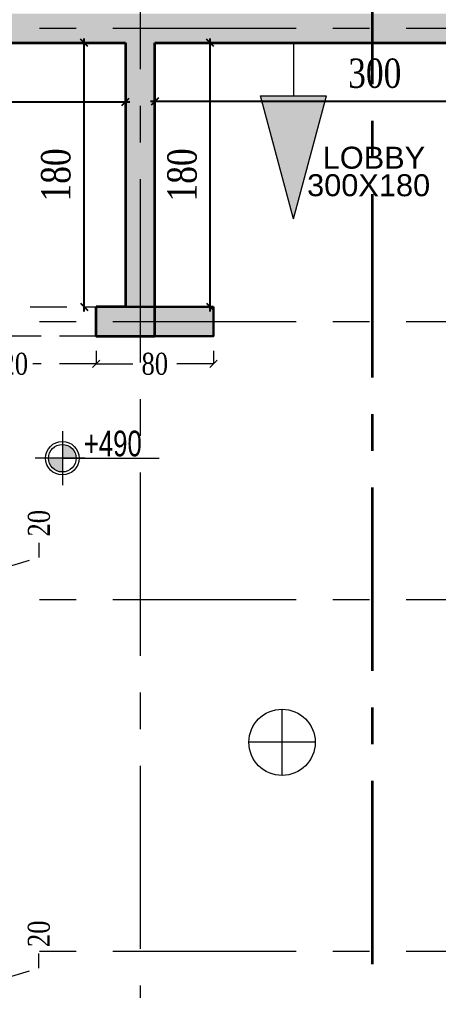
# Model space of a CAD drawing. Header units: inches. Extents: x -114 to 635, y -137 to 57.
# Drawn here: x 96.23 to 99.08, y 19.32 to 25.94 of the extents above; entities that cross this region are included whole.
import ezdxf
from ezdxf.enums import TextEntityAlignment as Align

# ---------------------------------------------------------------- set-up
doc = ezdxf.new("R2010")
doc.units = ezdxf.units.IN
doc.header["$MEASUREMENT"] = 0
doc.header["$PDMODE"] = 98
for name, pattern in [('( Hidden )', [0.375, 0.25, -0.125]), ('CENTER', [2, 1.25, -0.25, 0.25, -0.25]), ('CENTERX2', [4, 2.5, -0.5, 0.5, -0.5]), ('DASHED2', [0.375, 0.25, -0.125]), ('HIDDEN', [0.375, 0.25, -0.125]), ('VILLA AXIS$0$CENTER', [2, 1.25, -0.25, 0.25, -0.25])]:
    doc.linetypes.add(name, pattern=pattern)
doc.layers.get('0').update_dxf_attribs({"lineweight": 5})
doc.layers.get('Defpoints').update_dxf_attribs({"lineweight": 5})
for name, color, linetype, lineweight in [('A-SECTION LINE', 230, 'Continuous', 35), ('ARCHES', 1, 'HIDDEN', 5), ('COLUMNS HATCH', 1, 'Continuous', 5), ('DETAILS DIMENSION', 15, 'Continuous', 5), ('E-AX', 9, '( Hidden )', 0), ('GENERAL TEXT', 4, 'Continuous', 5), ('HATCH', 15, 'Continuous', 0), ('LEVEL SYMBOL', 8, 'Continuous', 5), ('PROPOSED COLUMNS', 6, 'Continuous', 30), ('ROOMS DIMENSION', 3, 'Continuous', 5), ('WALL PROPOSED', 7, 'Continuous', 30)]:
    doc.layers.add(name, color=color, linetype=linetype, lineweight=lineweight)
doc.layers.add('ALARM', color=7, linetype='Continuous', lineweight=5, true_color=0xff0f0f)
doc.layers.add('AXIES', color=7, linetype='CENTER', lineweight=0, true_color=0x949596)
doc.styles.add('002-F.FLOOR PLAN$0$xref plans$0$ATTRIBUTE', font='BKANT.TTF')
doc.styles.add('ST', font='times.ttf', dxfattribs={"width": 0.8})
doc.styles.get("Standard").update_dxf_attribs({"font": 'arial.ttf'})
doc.styles.add('style4', font='times.ttf', dxfattribs={"width": 0.8})
doc.dimstyles.new('DIM100-2', dxfattribs={"dimtxt": 0.2, "dimasz": 0.05, "dimexe": 0.1, "dimexo": 0.1, "dimgap": 0.09, "dimtad": 1, "dimdec": 0, "dimlfac": 100, "dimzin": 0, "dimdsep": 46, "dimtxsty": 'style4', "dimblk1": 'OBLIQUE', "dimblk2": 'OBLIQUE', "dimsah": 1, "dimcen": 0.09, "dimdle": 0.03, "dimse1": 1, "dimse2": 1, "dimclrd": 256, "dimclrt": 256, "dimadec": 0, "dimazin": 0, "dimtfac": 1, "dimtdec": 0, "dimtix": 1, "dimtmove": 2, "dimatfit": 3, "dimldrblk": 'OBLIQUE', "dimfxl": 1, "dimtolj": 1, "dimtzin": 0, "dimarcsym": 0})
doc.dimstyles.new('RASH PLAN', dxfattribs={"dimtxt": 0.15, "dimasz": 0.05, "dimexe": 0, "dimexo": 0.1, "dimgap": 0.05, "dimtad": 0, "dimdec": 0, "dimlfac": 100, "dimzin": 0, "dimdsep": 46, "dimtxsty": 'ST', "dimblk": 'OBLIQUE', "dimcen": 0.09, "dimclrd": 200, "dimclre": 6, "dimclrt": 1, "dimadec": 0, "dimazin": 0, "dimtfac": 1, "dimtdec": 0, "dimtmove": 1, "dimatfit": 3, "dimldrblk": 'OBLIQUE', "dimfxl": 0, "dimtolj": 1, "dimtzin": 0, "dimlwd": -1, "dimlwe": -1, "dimarcsym": 0})

# ---------------------------------------------------------------- blocks, each defined once
blk = doc.blocks.new('_Oblique')
at = {"color": 0, "lineweight": -2}
blk.add_line((-0.5, -0.5), (0.5, 0.5), dxfattribs=at)
blk = doc.blocks.new('*D517')
at = {"layer": 'Defpoints', "color": 0, "transparency": 16777216}
for p in [(91.9503, 25.7805), (96.9498, 25.7803), (96.9498, 25.3777)]:
    blk.add_point(p, dxfattribs=at)
at = {"layer": 'ROOMS DIMENSION', "linetype": 'Continuous', "lineweight": -2, "transparency": 16777216}
blk.add_line((91.9203, 25.3777), (96.9798, 25.3777), dxfattribs=at)
at = {"layer": 'ROOMS DIMENSION', "lineweight": -2, "transparency": 16777216, "xscale": 0.05, "yscale": 0.05, "zscale": 0.05, "rotation": 180}
blk.add_blockref('_Oblique', (91.9503, 25.3777), dxfattribs=at)
at = {"layer": 'ROOMS DIMENSION', "lineweight": -2, "transparency": 16777216, "xscale": 0.05, "yscale": 0.05, "zscale": 0.05}
blk.add_blockref('_Oblique', (96.9498, 25.3777), dxfattribs=at)
at = {"layer": 'ROOMS DIMENSION', "transparency": 16777216, "insert": (94.45, 25.5694), "char_height": 0.2, "attachment_point": 5, "style": 'style4'}
blk.add_mtext('\\A1;500', dxfattribs=at)
blk = doc.blocks.new('*D518')
at = {"layer": 'Defpoints', "color": 0, "transparency": 16777216}
for p in [(96.6681, 25.7803), (96.9498, 25.7803), (96.9498, 23.9796)]:
    blk.add_point(p, dxfattribs=at)
at = {"layer": 'ROOMS DIMENSION', "linetype": 'Continuous', "lineweight": -2, "transparency": 16777216}
blk.add_line((96.6681, 23.9496), (96.6681, 25.8103), dxfattribs=at)
at = {"layer": 'ROOMS DIMENSION', "lineweight": -2, "transparency": 16777216, "xscale": 0.05, "yscale": 0.05, "zscale": 0.05}
for p, rotation in [((96.6681, 25.7803), 90), ((96.6681, 23.9796), 270)]:
    blk.add_blockref('_Oblique', p, dxfattribs=dict(at, rotation=rotation))
at = {"layer": 'ROOMS DIMENSION', "transparency": 16777216, "insert": (96.4764, 24.88), "char_height": 0.2, "attachment_point": 5, "rotation": 90, "style": 'style4'}
blk.add_mtext('\\A1;180', dxfattribs=at)
blk = doc.blocks.new('*D526')
at = {"layer": 'Defpoints', "color": 0, "transparency": 16777216}
for p in [(97.1498, 25.7803), (100.1502, 25.7802), (97.1498, 25.3807)]:
    blk.add_point(p, dxfattribs=at)
at = {"layer": 'ROOMS DIMENSION', "linetype": 'Continuous', "lineweight": -2, "transparency": 16777216}
blk.add_line((100.1802, 25.3807), (97.1198, 25.3807), dxfattribs=at)
at = {"layer": 'ROOMS DIMENSION', "lineweight": -2, "transparency": 16777216, "xscale": 0.05, "yscale": 0.05, "zscale": 0.05, "rotation": 180}
blk.add_blockref('_Oblique', (97.1498, 25.3807), dxfattribs=at)
at = {"layer": 'ROOMS DIMENSION', "lineweight": -2, "transparency": 16777216, "xscale": 0.05, "yscale": 0.05, "zscale": 0.05}
blk.add_blockref('_Oblique', (100.1502, 25.3807), dxfattribs=at)
at = {"layer": 'ROOMS DIMENSION', "transparency": 16777216, "insert": (98.65, 25.5724), "char_height": 0.2, "attachment_point": 5, "style": 'style4'}
blk.add_mtext('\\A1;300', dxfattribs=at)
blk = doc.blocks.new('*D527')
at = {"layer": 'Defpoints', "color": 0, "transparency": 16777216}
for p in [(97.1498, 25.7803), (97.5287, 25.7803), (97.15, 23.9796)]:
    blk.add_point(p, dxfattribs=at)
at = {"layer": 'ROOMS DIMENSION', "linetype": 'Continuous', "lineweight": -2, "transparency": 16777216}
blk.add_line((97.5287, 23.9496), (97.5287, 25.8103), dxfattribs=at)
at = {"layer": 'ROOMS DIMENSION', "lineweight": -2, "transparency": 16777216, "xscale": 0.05, "yscale": 0.05, "zscale": 0.05}
for p, rotation in [((97.5287, 25.7803), 90), ((97.5287, 23.9796), 270)]:
    blk.add_blockref('_Oblique', p, dxfattribs=dict(at, rotation=rotation))
at = {"layer": 'ROOMS DIMENSION', "transparency": 16777216, "insert": (97.337, 24.88), "char_height": 0.2, "attachment_point": 5, "rotation": 90, "style": 'style4'}
blk.add_mtext('\\A1;180', dxfattribs=at)
blk = doc.blocks.new('*D528')
at = {"layer": 'Defpoints', "color": 0, "transparency": 16777216}
for p in [(96.7503, 23.7796), (97.5497, 23.7796), (96.7503, 23.5909)]:
    blk.add_point(p, dxfattribs=at)
at = {"layer": 'DETAILS DIMENSION', "color": 6, "transparency": 16777216}
for p, q in [((96.7503, 23.6796), (96.7503, 23.5909)), ((97.5497, 23.6796), (97.5497, 23.5909))]:
    blk.add_line(p, q, dxfattribs=at)
at = {"layer": 'DETAILS DIMENSION', "color": 200, "linetype": 'DASHED2', "transparency": 16777216}
for p, q in [((96.7503, 23.5909), (97.0199, 23.5909)), ((97.5497, 23.5909), (97.2801, 23.5909))]:
    blk.add_line(p, q, dxfattribs=at)
at = {"layer": 'DETAILS DIMENSION', "color": 200, "transparency": 16777216, "xscale": 0.05, "yscale": 0.05, "zscale": 0.05, "rotation": 180}
blk.add_blockref('_Oblique', (96.7503, 23.5909), dxfattribs=at)
at = {"layer": 'DETAILS DIMENSION', "color": 200, "transparency": 16777216, "xscale": 0.05, "yscale": 0.05, "zscale": 0.05}
blk.add_blockref('_Oblique', (97.5497, 23.5909), dxfattribs=at)
at = {"layer": 'DETAILS DIMENSION', "color": 1, "transparency": 16777216, "insert": (97.15, 23.5909), "char_height": 0.15, "attachment_point": 5, "style": 'ST'}
blk.add_mtext('\\A1;80', dxfattribs=at)
blk = doc.blocks.new('*D529')
at = {"layer": 'Defpoints', "color": 0, "transparency": 16777216}
for p in [(95.5503, 23.7796), (96.7503, 23.7796), (95.5503, 23.5909)]:
    blk.add_point(p, dxfattribs=at)
at = {"layer": 'DETAILS DIMENSION', "color": 6, "transparency": 16777216}
for p, q in [((95.5503, 23.6796), (95.5503, 23.5909)), ((96.7503, 23.6796), (96.7503, 23.5909))]:
    blk.add_line(p, q, dxfattribs=at)
at = {"layer": 'DETAILS DIMENSION', "color": 200, "linetype": 'DASHED2', "transparency": 16777216}
for p, q in [((95.5503, 23.5909), (95.9809, 23.5909)), ((96.7503, 23.5909), (96.3196, 23.5909))]:
    blk.add_line(p, q, dxfattribs=at)
at = {"layer": 'DETAILS DIMENSION', "color": 200, "transparency": 16777216, "xscale": 0.05, "yscale": 0.05, "zscale": 0.05, "rotation": 180}
blk.add_blockref('_Oblique', (95.5503, 23.5909), dxfattribs=at)
at = {"layer": 'DETAILS DIMENSION', "color": 200, "transparency": 16777216, "xscale": 0.05, "yscale": 0.05, "zscale": 0.05}
blk.add_blockref('_Oblique', (96.7503, 23.5909), dxfattribs=at)
at = {"layer": 'DETAILS DIMENSION', "color": 1, "transparency": 16777216, "insert": (96.1503, 23.5909), "char_height": 0.15, "attachment_point": 5, "style": 'ST'}
blk.add_mtext('\\A1;120', dxfattribs=at)
blk = doc.blocks.new('*D543')
at = {"layer": 'Defpoints', "color": 0, "transparency": 16777216}
for p in [(95.85, 19.4797), (105.3504, 19.2799), (105.3504, 19.1736)]:
    blk.add_point(p, dxfattribs=at)
at = {"layer": 'ROOMS DIMENSION', "linetype": 'Continuous', "lineweight": -2, "transparency": 16777216}
blk.add_line((95.82, 19.1736), (105.3804, 19.1736), dxfattribs=at)
at = {"layer": 'ROOMS DIMENSION', "lineweight": -2, "transparency": 16777216, "xscale": 0.05, "yscale": 0.05, "zscale": 0.05, "rotation": 180}
blk.add_blockref('_Oblique', (95.85, 19.1736), dxfattribs=at)
at = {"layer": 'ROOMS DIMENSION', "lineweight": -2, "transparency": 16777216, "xscale": 0.05, "yscale": 0.05, "zscale": 0.05}
blk.add_blockref('_Oblique', (105.3504, 19.1736), dxfattribs=at)
at = {"layer": 'ROOMS DIMENSION', "transparency": 16777216, "insert": (100.6002, 19.3657), "char_height": 0.2, "attachment_point": 5, "style": 'style4'}
blk.add_mtext('\\A1;950', dxfattribs=at)
blk = doc.blocks.new('002-F.FLOOR PLAN$0$xref plans$0$LVL-PL')
h = blk.add_hatch(color=256)
h.paths.add_polyline_path([(0, 0.1233), (0, 0), (0.1233, 0, 0.414214)])
h.paths.add_polyline_path([(0, 0), (-0.1233, 0, 0.414214), (0, -0.1233)])
for p, q in [((0, 0.2424), (0, -0.2424)), ((0.2, 0), (-0.2424, 0)), ((0, 0), (0.8648, 0))]:
    blk.add_line(p, q)
for radius in [0.15, 0.1233]:
    blk.add_circle((0, 0), radius)
at = {"style": '002-F.FLOOR PLAN$0$xref plans$0$ATTRIBUTE', "width": 0.75, "flags": 12}
for tag, p in [('LEVEL', (0.517, 0.1508)), ('POSITION', (0.517, -0.1541))]:
    blk.add_attdef(tag, text='', height=0.2, dxfattribs=at).set_placement(p, align=Align.MIDDLE)
blk = doc.blocks.new('A$Cee9972fe')
at = {"layer": 'ALARM', "lineweight": 0}
for p, q in [((-0.1835, -0.0942), (-0.1835, 0.3575)), ((0.0423, 0.1316), (-0.4093, 0.1316))]:
    blk.add_line(p, q, dxfattribs=at)
blk.add_circle((-0.1835, 0.1316), 0.2258, dxfattribs=at)
blk = doc.blocks.new('*D934')
at = {"layer": 'Defpoints', "color": 0, "transparency": 16777216}
for p in [(95.85, 19.4797), (96.0563, 19.4797), (95.5804, 19.2795)]:
    blk.add_point(p, dxfattribs=at)
at = {"layer": 'DETAILS DIMENSION', "color": 200, "linetype": 'DASHED2', "transparency": 16777216}
for p, q in [((96.3602, 19.4708), (96.3602, 19.5708)), ((96.0563, 19.2795), (96.0563, 19.4797)), ((96.0563, 19.3796), (96.3602, 19.4708))]:
    blk.add_line(p, q, dxfattribs=at)
at = {"layer": 'DETAILS DIMENSION', "color": 6, "transparency": 16777216}
for p, q in [((95.95, 19.4797), (96.0563, 19.4797)), ((95.6804, 19.2795), (96.0563, 19.2795))]:
    blk.add_line(p, q, dxfattribs=at)
at = {"layer": 'DETAILS DIMENSION', "color": 200, "transparency": 16777216, "xscale": 0.05, "yscale": 0.05, "zscale": 0.05}
for p, rotation in [((96.0563, 19.4797), 90), ((96.0563, 19.2795), 270)]:
    blk.add_blockref('_Oblique', p, dxfattribs=dict(at, rotation=rotation))
at = {"layer": 'DETAILS DIMENSION', "color": 1, "transparency": 16777216, "insert": (96.3602, 19.7043), "char_height": 0.15, "attachment_point": 5, "rotation": 90, "style": 'ST'}
blk.add_mtext('\\A1;20', dxfattribs=at)
blk = doc.blocks.new('*D935')
at = {"layer": 'Defpoints', "color": 0, "transparency": 16777216}
for p in [(95.35, 22.2793), (95.85, 22.08), (96.0569, 22.08)]:
    blk.add_point(p, dxfattribs=at)
at = {"layer": 'DETAILS DIMENSION', "color": 200, "linetype": 'DASHED2', "transparency": 16777216}
for p, q in [((96.3608, 22.2708), (96.3608, 22.3708)), ((96.0569, 22.2793), (96.0569, 22.08)), ((96.0569, 22.1797), (96.3608, 22.2708))]:
    blk.add_line(p, q, dxfattribs=at)
at = {"layer": 'DETAILS DIMENSION', "color": 6, "transparency": 16777216}
for p, q in [((95.45, 22.2793), (96.0569, 22.2793)), ((95.95, 22.08), (96.0569, 22.08))]:
    blk.add_line(p, q, dxfattribs=at)
at = {"layer": 'DETAILS DIMENSION', "color": 200, "transparency": 16777216, "xscale": 0.05, "yscale": 0.05, "zscale": 0.05}
for p, rotation in [((96.0569, 22.2793), 90), ((96.0569, 22.08), 270)]:
    blk.add_blockref('_Oblique', p, dxfattribs=dict(at, rotation=rotation))
at = {"layer": 'DETAILS DIMENSION', "color": 1, "transparency": 16777216, "insert": (96.3608, 22.5044), "char_height": 0.15, "attachment_point": 5, "rotation": 90, "style": 'ST'}
blk.add_mtext('\\A1;20', dxfattribs=at)
blk = doc.blocks.new('DASLASDLASLDASLASDLASLQWELQWELQWELQWELQ')
at = {"layer": 'AXIES', "linetype": 'CENTERX2', "ltscale": 0.5}
for p, q in [((36.4786, -578.2063), (36.4786, -610.1736)), ((20.2934, -587.1767), (52.6834, -587.1767)), ((20.2934, -589.1776), (52.6834, -589.1776)), ((20.2934, -591.072), (52.6834, -591.072)), ((20.2934, -593.4724), (52.6834, -593.4724))]:
    blk.add_line(p, q, dxfattribs=at)
blk = doc.blocks.new('QEWQWQWASDASDASADAAS')
at = {"layer": 'COLUMNS HATCH', "ltscale": 300}
blk.add_hatch(color=256, dxfattribs=at).paths.add_polyline_path([(159.8222, -486.2575), (159.8222, -486.4575), (159.0227, -486.4575), (159.0227, -486.2575)])
at = {"layer": 'PROPOSED COLUMNS'}
blk.add_lwpolyline([(159.8222, -486.2575), (159.8222, -486.4575), (159.0227, -486.4575), (159.0227, -486.2575)], close=True, dxfattribs=at)
blk = doc.blocks.new('FIRE EXTINGUISHER')
at = {"transparency": 33554559}
h = blk.add_hatch(color=256, dxfattribs=at)
h.dxf.hatch_style = 1
h.paths.add_polyline_path([(165310.7, -106760.4), (164960.7, -106666.6), (164960.7, -106854.2)])
for p, q in [((164810.7, -106860.4), (164810.7, -106660.4)), ((164960.7, -106854.2), (164960.7, -106666.6)), ((165310.7, -106760.4), (164960.7, -106666.6)), ((164810.7, -106760.4), (164960.7, -106760.4)), ((165310.7, -106760.4), (164960.7, -106854.2))]:
    blk.add_line(p, q)

msp = doc.modelspace()

# ---------------------------------------------------------------- hatches: boundary and pattern name
at = {"layer": 'HATCH', "true_color": 0x939598}
h = msp.add_hatch(color=252, dxfattribs=at)
h.dxf.hatch_style = 1
h.paths.add_polyline_path([(100.7499, 25.9808), (96.1503, 25.9807), (96.1503, 26.5805), (95.9503, 26.5805), (95.9503, 25.9803), (93.5508, 25.9804), (93.5508, 27.98), (94.9506, 27.98), (94.9506, 28.18), (93.5508, 28.18), (93.5508, 30.9805), (94.5006, 30.9805), (94.5006, 31.1805), (92.1006, 31.1805), (92.1006, 30.9805), (93.3508, 30.9805), (93.3508, 25.9804), (93.2008, 25.9804), (93.2008, 25.7804), (96.9498, 25.7803), (96.9498, 23.9796), (96.7503, 23.9796), (96.7503, 23.7796), (97.1498, 23.7796), (97.1498, 25.7803), (100.1502, 25.7802), (100.1502, 23.7796), (100.7502, 23.7796), (100.7502, 23.9796), (100.3502, 23.9796), (100.3502, 25.7802), (100.7499, 25.7802)])

# ---------------------------------------------------------------- linework, layer by layer
at = {"layer": 'A-SECTION LINE', "linetype": 'VILLA AXIS$0$CENTER'}
msp.add_lwpolyline([(98.6333, 5.498), (98.6333, 32.8456)], dxfattribs=at)
at = {"layer": 'ARCHES'}
for p, q in [((95.5503, 23.9796), (96.7503, 23.9796)), ((96.7503, 23.7796), (95.5503, 23.7796))]:
    msp.add_line(p, q, dxfattribs=at)
at = {"layer": 'WALL PROPOSED', "linetype": 'Continuous', "lineweight": 35}
msp.add_line((96.7503, 23.7796), (96.7503, 23.9796), dxfattribs=at)
at = {"layer": 'WALL PROPOSED', "linetype": 'Continuous', "lineweight": 35, "flags": 128}
for points in [[(93.2008, 25.7804), (96.9498, 25.7803)], [(96.9498, 25.7803), (96.9498, 23.9796)], [(97.1498, 25.7803), (100.1502, 25.7802)], [(97.1498, 23.7796), (97.1498, 25.7803)], [(96.9498, 23.9796), (96.7503, 23.9796)], [(96.7503, 23.7796), (97.1498, 23.7796)]]:
    msp.add_lwpolyline(points, dxfattribs=at)

# ---------------------------------------------------------------- block references
at = {"layer": 'ALARM', "color": 242, "true_color": 0xcd2027, "xscale": 0.0024, "yscale": 0.0024, "zscale": 0.0024, "rotation": 270}
msp.add_blockref('FIRE EXTINGUISHER', (354.3209, 421.3257), dxfattribs=at)
at = {"layer": 'ALARM'}
msp.add_blockref('A$Cee9972fe', (98.2013, 20.8787), dxfattribs=at)
at = {"layer": 'E-AX'}
msp.add_blockref('DASLASDLASLDASLASDLASLQWELQWELQWELQWELQ', (60.5717, 613.0572), dxfattribs=at)
at = {"layer": 'LEVEL SYMBOL', "linetype": 'Continuous', "lineweight": 0}
ref = msp.add_blockref('002-F.FLOOR PLAN$0$xref plans$0$LVL-PL', (96.5198, 22.9481), dxfattribs=dict(at, xscale=0.7620000000000069, yscale=0.7620000000000069, zscale=0.7620000000000069))
ref.add_attrib('LEVEL', '+490', dxfattribs={"layer": '0', "lineweight": 5, "height": 0.175, "rotation": 360, "style": '002-F.FLOOR PLAN$0$xref plans$0$ATTRIBUTE', "width": 0.75}).set_placement((96.8637, 23.0484), align=Align.MIDDLE)
at = {"layer": 'PROPOSED COLUMNS'}
msp.add_blockref('QEWQWQWASDASDASADAAS', (-62.2725, 510.2371), dxfattribs=at)

# ---------------------------------------------------------------- texts
at = {"layer": 'GENERAL TEXT'}
for s, p in [('LOBBY', (98.2948, 24.9227)), ('300X180', (98.1886, 24.7349))]:
    msp.add_text(s, height=0.15, dxfattribs=at).set_placement(p)

# ---------------------------------------------------------------- dimensions: what is measured, and where the dimension line sits
at = {"layer": 'DETAILS DIMENSION'}
for base, p1, p2, picture, middle in [((95.5503, 23.5909), (96.7503, 23.7796), (95.5503, 23.7796), '*D529', (96.1503, 23.5909)), ((96.7503, 23.5909), (97.5497, 23.7796), (96.7503, 23.7796), '*D528', (97.15, 23.5909))]:
    dim = msp.add_linear_dim(base=base, p1=p1, p2=p2, dimstyle='RASH PLAN', dxfattribs=at)
    dim.commit()
    dim.dimension.update_dxf_attribs({"geometry": picture, "text_midpoint": middle})
for base, p1, p2, picture, middle in [((96.0569, 22.08), (95.35, 22.2793), (95.85, 22.08), '*D935', (96.3608, 22.4208)), ((96.0563, 19.4797), (95.5804, 19.2795), (95.85, 19.4797), '*D934', (96.3602, 19.6208))]:
    dim = msp.add_linear_dim(base=base, p1=p1, p2=p2, angle=90, dimstyle='RASH PLAN', dxfattribs=at)
    dim.commit()
    dim.dimension.update_dxf_attribs({"geometry": picture, "text_midpoint": middle})
at = {"layer": 'ROOMS DIMENSION'}
for base, p1, p2, picture, middle in [((96.9498, 25.3777), (91.9503, 25.7805), (96.9498, 25.7803), '*D517', (94.45, 25.5694)), ((97.1498, 25.3807), (100.1502, 25.7802), (97.1498, 25.7803), '*D526', (98.65, 25.5724)), ((105.3504, 19.1736), (95.85, 19.4797), (105.3504, 19.2799), '*D543', (100.6002, 19.3657))]:
    dim = msp.add_linear_dim(base=base, p1=p1, p2=p2, dimstyle='DIM100-2', dxfattribs=at)
    dim.commit()
    dim.dimension.update_dxf_attribs({"geometry": picture, "text_midpoint": middle})
for base, p1, p2, picture, middle in [((96.6681, 25.7803), (96.9498, 23.9796), (96.9498, 25.7803), '*D518', (96.4764, 24.88)), ((97.5287, 25.7803), (97.15, 23.9796), (97.1498, 25.7803), '*D527', (97.337, 24.88))]:
    dim = msp.add_linear_dim(base=base, p1=p1, p2=p2, angle=90, dimstyle='DIM100-2', dxfattribs=at)
    dim.commit()
    dim.dimension.update_dxf_attribs({"geometry": picture, "text_midpoint": middle})

doc.saveas('drawing.dxf')
